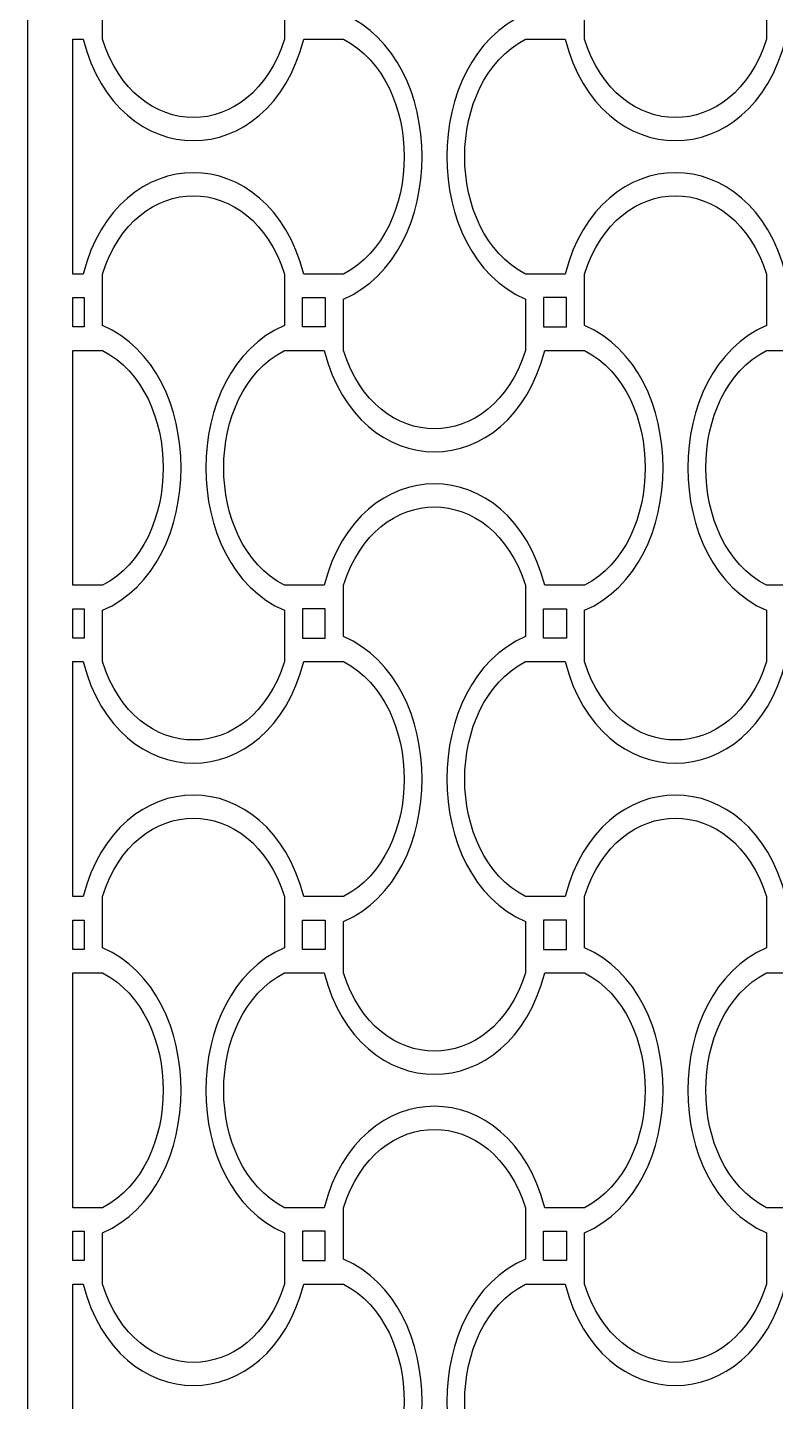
# Model space of a CAD drawing. Header units: centimetres. Extents: x -9.6 to 1.5, y -7.6 to 11.3.
# Drawn here: x -3.49 to -0.882, y 1.837 to 6.626 of the extents above; entities that cross this region are included whole.
import ezdxf

# ---------------------------------------------------------------- set-up
doc = ezdxf.new("R2010")
doc.units = ezdxf.units.CM
doc.header["$MEASUREMENT"] = 0
doc.layers.add('layer 1', color=7, linetype='Continuous')

msp = doc.modelspace()

# ---------------------------------------------------------------- linework, layer by layer
at = {"layer": 'layer 1', "color": 177}
for points, knots in [([(-3.4902, -7.58732), (-3.4902, -7.58732), (-3.4902, 11.3432), (-3.4902, 11.3432), (-3.4902, 11.3432), (-3.4902, 11.3432), (1.48758, 11.3432), (1.48758, 11.3432), (1.48758, 11.3432), (1.48758, 11.3432), (1.48758, -7.58732), (1.48758, -7.58732), (1.48758, -7.58732), (1.48758, -7.58732), (-3.4902, -7.58732), (-3.4902, -7.58732)], [0, 0, 0, 0, 0.2, 0.2, 0.2, 0.2, 0.4, 0.4, 0.4, 0.4, 0.6, 0.6, 0.6, 0.6, 1, 1, 1, 1]), ([(-3.22863, 7.9357), (-3.22863, 7.9357), (-3.22863, 7.75682), (-3.22863, 7.75682), (-3.22863, 7.75682), (-2.86351, 7.60012), (-2.86351, 6.92056), (-3.22863, 6.76387), (-3.22863, 6.76387), (-3.22863, 6.76387), (-3.22863, 6.58499), (-3.22863, 6.58499), (-3.22863, 6.58499), (-3.11493, 6.22097), (-2.70822, 6.22097), (-2.59452, 6.58499), (-2.59452, 6.58499), (-2.59452, 6.58499), (-2.59452, 6.58499), (-2.59452, 6.58499), (-2.59452, 6.58499), (-2.59452, 6.58499), (-2.59452, 6.76387), (-2.59452, 6.76387), (-2.59452, 6.76387), (-2.95965, 6.92056), (-2.95965, 7.60012), (-2.59452, 7.75682), (-2.59452, 7.75682), (-2.59452, 7.75682), (-2.59452, 7.9357), (-2.59452, 7.9357), (-2.59452, 7.9357), (-2.70822, 8.29972), (-3.11493, 8.29972), (-3.22863, 7.9357)], [0, 0, 0, 0, 0.1, 0.1, 0.1, 0.1, 0.2, 0.2, 0.2, 0.2, 0.3, 0.3, 0.3, 0.3, 0.4, 0.4, 0.4, 0.4, 0.5, 0.5, 0.5, 0.5, 0.6, 0.6, 0.6, 0.6, 0.7, 0.7, 0.7, 0.7, 0.8, 0.8, 0.8, 0.8, 1, 1, 1, 1]), ([(-1.54823, 7.9357), (-1.54823, 7.9357), (-1.54823, 7.75682), (-1.54823, 7.75682), (-1.54823, 7.75682), (-1.18311, 7.60012), (-1.18311, 6.92056), (-1.54823, 6.76387), (-1.54823, 6.76387), (-1.54823, 6.76387), (-1.54823, 6.58499), (-1.54823, 6.58499), (-1.54823, 6.58499), (-1.43453, 6.22097), (-1.02782, 6.22097), (-0.91412, 6.58499), (-0.91412, 6.58499), (-0.91412, 6.58499), (-0.91412, 6.58499), (-0.91412, 6.58499), (-0.91412, 6.58499), (-0.91412, 6.58499), (-0.91412, 6.76387), (-0.91412, 6.76387), (-0.91412, 6.76387), (-1.27925, 6.92056), (-1.27925, 7.60012), (-0.91412, 7.75682), (-0.91412, 7.75682), (-0.91412, 7.75682), (-0.91412, 7.9357), (-0.91412, 7.9357), (-0.91412, 7.9357), (-1.02782, 8.29972), (-1.43453, 8.29972), (-1.54823, 7.9357)], [0, 0, 0, 0, 0.1, 0.1, 0.1, 0.1, 0.2, 0.2, 0.2, 0.2, 0.3, 0.3, 0.3, 0.3, 0.4, 0.4, 0.4, 0.4, 0.5, 0.5, 0.5, 0.5, 0.6, 0.6, 0.6, 0.6, 0.7, 0.7, 0.7, 0.7, 0.8, 0.8, 0.8, 0.8, 1, 1, 1, 1]), ([(-1.75432, 5.50032), (-1.75432, 5.50032), (-1.75432, 5.6792), (-1.75432, 5.6792), (-1.75432, 5.6792), (-2.11945, 5.8359), (-2.11945, 6.51545), (-1.75432, 6.67216), (-1.75432, 6.67216), (-1.75432, 6.67216), (-1.75432, 6.85104), (-1.75432, 6.85104), (-1.75432, 6.85104), (-1.86802, 7.21505), (-2.27473, 7.21505), (-2.38843, 6.85104), (-2.38843, 6.85104), (-2.38843, 6.85104), (-2.38843, 6.67216), (-2.38843, 6.67216), (-2.38843, 6.67216), (-2.02331, 6.51545), (-2.02331, 5.8359), (-2.38843, 5.6792), (-2.38843, 5.6792), (-2.38843, 5.6792), (-2.38843, 5.50032), (-2.38843, 5.50032), (-2.38843, 5.50032), (-2.38843, 5.50032), (-2.38843, 5.50032), (-2.38843, 5.50032), (-2.38843, 5.50032), (-2.27473, 5.1363), (-1.86802, 5.1363), (-1.75432, 5.50032)], [0, 0, 0, 0, 0.1, 0.1, 0.1, 0.1, 0.2, 0.2, 0.2, 0.2, 0.3, 0.3, 0.3, 0.3, 0.4, 0.4, 0.4, 0.4, 0.5, 0.5, 0.5, 0.5, 0.6, 0.6, 0.6, 0.6, 0.7, 0.7, 0.7, 0.7, 0.8, 0.8, 0.8, 0.8, 1, 1, 1, 1]), ([(-3.33168, 6.58499), (-3.33168, 6.58499), (-3.33168, 5.76637), (-3.33168, 5.76637), (-3.33168, 5.76637), (-3.33168, 5.76637), (-3.29616, 5.76637), (-3.29616, 5.76637), (-3.29616, 5.76637), (-3.17477, 6.23773), (-2.64838, 6.23773), (-2.527, 5.76637), (-2.527, 5.76637), (-2.527, 5.76637), (-2.38843, 5.76637), (-2.38843, 5.76637), (-2.38843, 5.76637), (-2.10646, 5.91315), (-2.10646, 6.4382), (-2.38843, 6.58499), (-2.38843, 6.58499), (-2.38843, 6.58499), (-2.527, 6.58499), (-2.527, 6.58499), (-2.527, 6.58499), (-2.64838, 6.11362), (-3.17477, 6.11362), (-3.29616, 6.58499), (-3.29616, 6.58499), (-3.29616, 6.58499), (-3.33168, 6.58499), (-3.33168, 6.58499)], [0, 0, 0, 0, 0.1111111, 0.1111111, 0.1111111, 0.1111111, 0.2222222, 0.2222222, 0.2222222, 0.2222222, 0.3333333, 0.3333333, 0.3333333, 0.3333333, 0.4444444, 0.4444444, 0.4444444, 0.4444444, 0.5555556, 0.5555556, 0.5555556, 0.5555556, 0.6666667, 0.6666667, 0.6666667, 0.6666667, 0.7777778, 0.7777778, 0.7777778, 0.7777778, 1, 1, 1, 1]), ([(-1.75432, 5.76637), (-1.75432, 5.76637), (-1.61576, 5.76637), (-1.61576, 5.76637), (-1.61576, 5.76637), (-1.49437, 6.23773), (-0.96798, 6.23773), (-0.8466, 5.76637), (-0.8466, 5.76637), (-0.8466, 5.76637), (-0.70803, 5.76637), (-0.70803, 5.76637), (-0.70803, 5.76637), (-0.42606, 5.91315), (-0.42606, 6.4382), (-0.70803, 6.58499), (-0.70803, 6.58499), (-0.70803, 6.58499), (-0.8466, 6.58499), (-0.8466, 6.58499), (-0.8466, 6.58499), (-0.96798, 6.11362), (-1.49437, 6.11362), (-1.61576, 6.58499), (-1.61576, 6.58499), (-1.61576, 6.58499), (-1.75432, 6.58499), (-1.75432, 6.58499), (-1.75432, 6.58499), (-1.75432, 6.58499), (-1.75432, 6.58499), (-1.75432, 6.58499), (-1.75432, 6.58499), (-2.03629, 6.4382), (-2.03629, 5.91315), (-1.75432, 5.76637)], [0, 0, 0, 0, 0.1, 0.1, 0.1, 0.1, 0.2, 0.2, 0.2, 0.2, 0.3, 0.3, 0.3, 0.3, 0.4, 0.4, 0.4, 0.4, 0.5, 0.5, 0.5, 0.5, 0.6, 0.6, 0.6, 0.6, 0.7, 0.7, 0.7, 0.7, 0.8, 0.8, 0.8, 0.8, 1, 1, 1, 1]), ([(-3.22863, 5.76637), (-3.22863, 5.76637), (-3.22863, 5.58749), (-3.22863, 5.58749), (-3.22863, 5.58749), (-2.86351, 5.43079), (-2.86351, 4.75123), (-3.22863, 4.59453), (-3.22863, 4.59453), (-3.22863, 4.59453), (-3.22863, 4.41565), (-3.22863, 4.41565), (-3.22863, 4.41565), (-3.11493, 4.05163), (-2.70822, 4.05164), (-2.59452, 4.41565), (-2.59452, 4.41565), (-2.59452, 4.41565), (-2.59452, 4.41565), (-2.59452, 4.41565), (-2.59452, 4.41565), (-2.59452, 4.41565), (-2.59452, 4.59453), (-2.59452, 4.59453), (-2.59452, 4.59453), (-2.95965, 4.75123), (-2.95965, 5.43079), (-2.59452, 5.58749), (-2.59452, 5.58749), (-2.59452, 5.58749), (-2.59452, 5.76637), (-2.59452, 5.76637), (-2.59452, 5.76637), (-2.70822, 6.13038), (-3.11493, 6.13038), (-3.22863, 5.76637)], [0, 0, 0, 0, 0.1, 0.1, 0.1, 0.1, 0.2, 0.2, 0.2, 0.2, 0.3, 0.3, 0.3, 0.3, 0.4, 0.4, 0.4, 0.4, 0.5, 0.5, 0.5, 0.5, 0.6, 0.6, 0.6, 0.6, 0.7, 0.7, 0.7, 0.7, 0.8, 0.8, 0.8, 0.8, 1, 1, 1, 1]), ([(-1.54823, 5.76637), (-1.54823, 5.76637), (-1.54823, 5.58749), (-1.54823, 5.58749), (-1.54823, 5.58749), (-1.18311, 5.43079), (-1.18311, 4.75123), (-1.54823, 4.59453), (-1.54823, 4.59453), (-1.54823, 4.59453), (-1.54823, 4.41565), (-1.54823, 4.41565), (-1.54823, 4.41565), (-1.43453, 4.05163), (-1.02782, 4.05164), (-0.91412, 4.41565), (-0.91412, 4.41565), (-0.91412, 4.41565), (-0.91412, 4.41565), (-0.91412, 4.41565), (-0.91412, 4.41565), (-0.91412, 4.41565), (-0.91412, 4.59453), (-0.91412, 4.59453), (-0.91412, 4.59453), (-1.27925, 4.75123), (-1.27925, 5.43079), (-0.91412, 5.58749), (-0.91412, 5.58749), (-0.91412, 5.58749), (-0.91412, 5.76637), (-0.91412, 5.76637), (-0.91412, 5.76637), (-1.02782, 6.13038), (-1.43453, 6.13038), (-1.54823, 5.76637)], [0, 0, 0, 0, 0.1, 0.1, 0.1, 0.1, 0.2, 0.2, 0.2, 0.2, 0.3, 0.3, 0.3, 0.3, 0.4, 0.4, 0.4, 0.4, 0.5, 0.5, 0.5, 0.5, 0.6, 0.6, 0.6, 0.6, 0.7, 0.7, 0.7, 0.7, 0.8, 0.8, 0.8, 0.8, 1, 1, 1, 1]), ([(-3.33168, 5.68451), (-3.33168, 5.68451), (-3.33168, 5.58218), (-3.33168, 5.58218), (-3.33168, 5.58218), (-3.33168, 5.58218), (-3.29204, 5.58218), (-3.29204, 5.58218), (-3.29204, 5.58218), (-3.29204, 5.58218), (-3.29204, 5.68451), (-3.29204, 5.68451), (-3.29204, 5.68451), (-3.29204, 5.68451), (-3.33168, 5.68451), (-3.33168, 5.68451)], [0, 0, 0, 0, 0.2, 0.2, 0.2, 0.2, 0.4, 0.4, 0.4, 0.4, 0.6, 0.6, 0.6, 0.6, 1, 1, 1, 1]), ([(-2.53111, 5.68451), (-2.53111, 5.68451), (-2.53111, 5.58218), (-2.53111, 5.58218), (-2.53111, 5.58218), (-2.53111, 5.58218), (-2.45184, 5.58218), (-2.45184, 5.58218), (-2.45184, 5.58218), (-2.45184, 5.58218), (-2.45184, 5.68451), (-2.45184, 5.68451), (-2.45184, 5.68451), (-2.45184, 5.68451), (-2.53111, 5.68451), (-2.53111, 5.68451)], [0, 0, 0, 0, 0.2, 0.2, 0.2, 0.2, 0.4, 0.4, 0.4, 0.4, 0.6, 0.6, 0.6, 0.6, 1, 1, 1, 1]), ([(-1.69091, 5.58218), (-1.69091, 5.58218), (-1.69091, 5.68451), (-1.69091, 5.68451), (-1.69091, 5.68451), (-1.69091, 5.68451), (-1.61164, 5.68451), (-1.61164, 5.68451), (-1.61164, 5.68451), (-1.61164, 5.68451), (-1.61164, 5.58218), (-1.61164, 5.58218), (-1.61164, 5.58218), (-1.61164, 5.58218), (-1.69091, 5.58218), (-1.69091, 5.58218)], [0, 0, 0, 0, 0.2, 0.2, 0.2, 0.2, 0.4, 0.4, 0.4, 0.4, 0.6, 0.6, 0.6, 0.6, 1, 1, 1, 1]), ([(-3.33168, 5.50032), (-3.33168, 5.50032), (-3.33168, 4.6817), (-3.33168, 4.6817), (-3.33168, 4.6817), (-3.33168, 4.6817), (-3.22863, 4.6817), (-3.22863, 4.6817), (-3.22863, 4.6817), (-2.94666, 4.82849), (-2.94666, 5.35353), (-3.22863, 5.50032), (-3.22863, 5.50032), (-3.22863, 5.50032), (-3.33168, 5.50032), (-3.33168, 5.50032)], [0, 0, 0, 0, 0.2, 0.2, 0.2, 0.2, 0.4, 0.4, 0.4, 0.4, 0.6, 0.6, 0.6, 0.6, 1, 1, 1, 1]), ([(-1.54823, 5.50032), (-1.54823, 5.50032), (-1.6868, 5.50032), (-1.6868, 5.50032), (-1.6868, 5.50032), (-1.80818, 5.02895), (-2.33457, 5.02895), (-2.45596, 5.50032), (-2.45596, 5.50032), (-2.45596, 5.50032), (-2.59452, 5.50032), (-2.59452, 5.50032), (-2.59452, 5.50032), (-2.87649, 5.35353), (-2.87649, 4.82849), (-2.59452, 4.6817), (-2.59452, 4.6817), (-2.59452, 4.6817), (-2.59452, 4.6817), (-2.59452, 4.6817), (-2.59452, 4.6817), (-2.59452, 4.6817), (-2.45596, 4.6817), (-2.45596, 4.6817), (-2.45596, 4.6817), (-2.33457, 5.15307), (-1.80818, 5.15307), (-1.6868, 4.6817), (-1.6868, 4.6817), (-1.6868, 4.6817), (-1.54823, 4.6817), (-1.54823, 4.6817), (-1.54823, 4.6817), (-1.26626, 4.82849), (-1.26626, 5.35353), (-1.54823, 5.50032)], [0, 0, 0, 0, 0.1, 0.1, 0.1, 0.1, 0.2, 0.2, 0.2, 0.2, 0.3, 0.3, 0.3, 0.3, 0.4, 0.4, 0.4, 0.4, 0.5, 0.5, 0.5, 0.5, 0.6, 0.6, 0.6, 0.6, 0.7, 0.7, 0.7, 0.7, 0.8, 0.8, 0.8, 0.8, 1, 1, 1, 1]), ([(0.13217, 5.50032), (0.13217, 5.50032), (-0.0064, 5.50032), (-0.0064, 5.50032), (-0.0064, 5.50032), (-0.12778, 5.02895), (-0.65417, 5.02895), (-0.77556, 5.50032), (-0.77556, 5.50032), (-0.77556, 5.50032), (-0.91412, 5.50032), (-0.91412, 5.50032), (-0.91412, 5.50032), (-1.19609, 5.35353), (-1.19609, 4.82849), (-0.91412, 4.6817), (-0.91412, 4.6817), (-0.91412, 4.6817), (-0.91412, 4.6817), (-0.91412, 4.6817), (-0.91412, 4.6817), (-0.91412, 4.6817), (-0.77556, 4.6817), (-0.77556, 4.6817), (-0.77556, 4.6817), (-0.65417, 5.15307), (-0.12778, 5.15307), (-0.0064, 4.6817), (-0.0064, 4.6817), (-0.0064, 4.6817), (0.13217, 4.6817), (0.13217, 4.6817), (0.13217, 4.6817), (0.41414, 4.82849), (0.41414, 5.35353), (0.13217, 5.50032)], [0, 0, 0, 0, 0.1, 0.1, 0.1, 0.1, 0.2, 0.2, 0.2, 0.2, 0.3, 0.3, 0.3, 0.3, 0.4, 0.4, 0.4, 0.4, 0.5, 0.5, 0.5, 0.5, 0.6, 0.6, 0.6, 0.6, 0.7, 0.7, 0.7, 0.7, 0.8, 0.8, 0.8, 0.8, 1, 1, 1, 1]), ([(-1.75432, 3.33098), (-1.75432, 3.33098), (-1.75432, 3.50986), (-1.75432, 3.50986), (-1.75432, 3.50986), (-2.11945, 3.66656), (-2.11945, 4.34612), (-1.75432, 4.50282), (-1.75432, 4.50282), (-1.75432, 4.50282), (-1.75432, 4.6817), (-1.75432, 4.6817), (-1.75432, 4.6817), (-1.86802, 5.04571), (-2.27473, 5.04572), (-2.38843, 4.6817), (-2.38843, 4.6817), (-2.38843, 4.6817), (-2.38843, 4.50282), (-2.38843, 4.50282), (-2.38843, 4.50282), (-2.02331, 4.34612), (-2.02331, 3.66656), (-2.38843, 3.50986), (-2.38843, 3.50986), (-2.38843, 3.50986), (-2.38843, 3.33098), (-2.38843, 3.33098), (-2.38843, 3.33098), (-2.38843, 3.33098), (-2.38843, 3.33098), (-2.38843, 3.33098), (-2.38843, 3.33098), (-2.27473, 2.96697), (-1.86802, 2.96697), (-1.75432, 3.33098)], [0, 0, 0, 0, 0.1, 0.1, 0.1, 0.1, 0.2, 0.2, 0.2, 0.2, 0.3, 0.3, 0.3, 0.3, 0.4, 0.4, 0.4, 0.4, 0.5, 0.5, 0.5, 0.5, 0.6, 0.6, 0.6, 0.6, 0.7, 0.7, 0.7, 0.7, 0.8, 0.8, 0.8, 0.8, 1, 1, 1, 1]), ([(-3.33168, 4.59984), (-3.33168, 4.59984), (-3.33168, 4.49751), (-3.33168, 4.49751), (-3.33168, 4.49751), (-3.33168, 4.49751), (-3.29204, 4.49751), (-3.29204, 4.49751), (-3.29204, 4.49751), (-3.29204, 4.49751), (-3.29204, 4.59984), (-3.29204, 4.59984), (-3.29204, 4.59984), (-3.29204, 4.59984), (-3.33168, 4.59984), (-3.33168, 4.59984)], [0, 0, 0, 0, 0.2, 0.2, 0.2, 0.2, 0.4, 0.4, 0.4, 0.4, 0.6, 0.6, 0.6, 0.6, 1, 1, 1, 1]), ([(-2.45184, 4.59984), (-2.45184, 4.59984), (-2.45184, 4.49751), (-2.45184, 4.49751), (-2.45184, 4.49751), (-2.45184, 4.49751), (-2.53111, 4.49751), (-2.53111, 4.49751), (-2.53111, 4.49751), (-2.53111, 4.49751), (-2.53111, 4.59984), (-2.53111, 4.59984), (-2.53111, 4.59984), (-2.53111, 4.59984), (-2.45184, 4.59984), (-2.45184, 4.59984)], [0, 0, 0, 0, 0.2, 0.2, 0.2, 0.2, 0.4, 0.4, 0.4, 0.4, 0.6, 0.6, 0.6, 0.6, 1, 1, 1, 1]), ([(-1.61164, 4.59984), (-1.61164, 4.59984), (-1.69091, 4.59984), (-1.69091, 4.59984), (-1.69091, 4.59984), (-1.69091, 4.59984), (-1.69091, 4.49751), (-1.69091, 4.49751), (-1.69091, 4.49751), (-1.69091, 4.49751), (-1.61164, 4.49751), (-1.61164, 4.49751), (-1.61164, 4.49751), (-1.61164, 4.49751), (-1.61164, 4.59984), (-1.61164, 4.59984)], [0, 0, 0, 0, 0.2, 0.2, 0.2, 0.2, 0.4, 0.4, 0.4, 0.4, 0.6, 0.6, 0.6, 0.6, 1, 1, 1, 1]), ([(-3.33168, 4.41565), (-3.33168, 4.41565), (-3.33168, 3.59703), (-3.33168, 3.59703), (-3.33168, 3.59703), (-3.33168, 3.59703), (-3.29616, 3.59703), (-3.29616, 3.59703), (-3.29616, 3.59703), (-3.17477, 4.0684), (-2.64838, 4.0684), (-2.527, 3.59703), (-2.527, 3.59703), (-2.527, 3.59703), (-2.38843, 3.59703), (-2.38843, 3.59703), (-2.38843, 3.59703), (-2.10646, 3.74382), (-2.10646, 4.26886), (-2.38843, 4.41565), (-2.38843, 4.41565), (-2.38843, 4.41565), (-2.527, 4.41565), (-2.527, 4.41565), (-2.527, 4.41565), (-2.64838, 3.94428), (-3.17477, 3.94428), (-3.29616, 4.41565), (-3.29616, 4.41565), (-3.29616, 4.41565), (-3.33168, 4.41565), (-3.33168, 4.41565)], [0, 0, 0, 0, 0.1111111, 0.1111111, 0.1111111, 0.1111111, 0.2222222, 0.2222222, 0.2222222, 0.2222222, 0.3333333, 0.3333333, 0.3333333, 0.3333333, 0.4444444, 0.4444444, 0.4444444, 0.4444444, 0.5555556, 0.5555556, 0.5555556, 0.5555556, 0.6666667, 0.6666667, 0.6666667, 0.6666667, 0.7777778, 0.7777778, 0.7777778, 0.7777778, 1, 1, 1, 1]), ([(-1.75432, 3.59703), (-1.75432, 3.59703), (-1.61576, 3.59703), (-1.61576, 3.59703), (-1.61576, 3.59703), (-1.49437, 4.0684), (-0.96798, 4.0684), (-0.8466, 3.59703), (-0.8466, 3.59703), (-0.8466, 3.59703), (-0.70803, 3.59703), (-0.70803, 3.59703), (-0.70803, 3.59703), (-0.42606, 3.74382), (-0.42606, 4.26886), (-0.70803, 4.41565), (-0.70803, 4.41565), (-0.70803, 4.41565), (-0.8466, 4.41565), (-0.8466, 4.41565), (-0.8466, 4.41565), (-0.96798, 3.94428), (-1.49437, 3.94428), (-1.61576, 4.41565), (-1.61576, 4.41565), (-1.61576, 4.41565), (-1.75432, 4.41565), (-1.75432, 4.41565), (-1.75432, 4.41565), (-1.75432, 4.41565), (-1.75432, 4.41565), (-1.75432, 4.41565), (-1.75432, 4.41565), (-2.03629, 4.26886), (-2.03629, 3.74382), (-1.75432, 3.59703)], [0, 0, 0, 0, 0.1, 0.1, 0.1, 0.1, 0.2, 0.2, 0.2, 0.2, 0.3, 0.3, 0.3, 0.3, 0.4, 0.4, 0.4, 0.4, 0.5, 0.5, 0.5, 0.5, 0.6, 0.6, 0.6, 0.6, 0.7, 0.7, 0.7, 0.7, 0.8, 0.8, 0.8, 0.8, 1, 1, 1, 1]), ([(-3.22863, 3.59703), (-3.22863, 3.59703), (-3.22863, 3.41815), (-3.22863, 3.41815), (-3.22863, 3.41815), (-2.86351, 3.26145), (-2.86351, 2.5819), (-3.22863, 2.42519), (-3.22863, 2.42519), (-3.22863, 2.42519), (-3.22863, 2.24631), (-3.22863, 2.24631), (-3.22863, 2.24631), (-3.11493, 1.8823), (-2.70822, 1.8823), (-2.59452, 2.24631), (-2.59452, 2.24631), (-2.59452, 2.24631), (-2.59452, 2.24631), (-2.59452, 2.24631), (-2.59452, 2.24631), (-2.59452, 2.24631), (-2.59452, 2.42519), (-2.59452, 2.42519), (-2.59452, 2.42519), (-2.95965, 2.5819), (-2.95965, 3.26145), (-2.59452, 3.41815), (-2.59452, 3.41815), (-2.59452, 3.41815), (-2.59452, 3.59703), (-2.59452, 3.59703), (-2.59452, 3.59703), (-2.70822, 3.96105), (-3.11493, 3.96105), (-3.22863, 3.59703)], [0, 0, 0, 0, 0.1, 0.1, 0.1, 0.1, 0.2, 0.2, 0.2, 0.2, 0.3, 0.3, 0.3, 0.3, 0.4, 0.4, 0.4, 0.4, 0.5, 0.5, 0.5, 0.5, 0.6, 0.6, 0.6, 0.6, 0.7, 0.7, 0.7, 0.7, 0.8, 0.8, 0.8, 0.8, 1, 1, 1, 1]), ([(-1.54823, 3.59703), (-1.54823, 3.59703), (-1.54823, 3.41815), (-1.54823, 3.41815), (-1.54823, 3.41815), (-1.18311, 3.26145), (-1.18311, 2.58189), (-1.54823, 2.42519), (-1.54823, 2.42519), (-1.54823, 2.42519), (-1.54823, 2.24631), (-1.54823, 2.24631), (-1.54823, 2.24631), (-1.43453, 1.8823), (-1.02782, 1.8823), (-0.91412, 2.24631), (-0.91412, 2.24631), (-0.91412, 2.24631), (-0.91412, 2.24631), (-0.91412, 2.24631), (-0.91412, 2.24631), (-0.91412, 2.24631), (-0.91412, 2.42519), (-0.91412, 2.42519), (-0.91412, 2.42519), (-1.27925, 2.5819), (-1.27925, 3.26145), (-0.91412, 3.41815), (-0.91412, 3.41815), (-0.91412, 3.41815), (-0.91412, 3.59703), (-0.91412, 3.59703), (-0.91412, 3.59703), (-1.02782, 3.96105), (-1.43453, 3.96105), (-1.54823, 3.59703)], [0, 0, 0, 0, 0.1, 0.1, 0.1, 0.1, 0.2, 0.2, 0.2, 0.2, 0.3, 0.3, 0.3, 0.3, 0.4, 0.4, 0.4, 0.4, 0.5, 0.5, 0.5, 0.5, 0.6, 0.6, 0.6, 0.6, 0.7, 0.7, 0.7, 0.7, 0.8, 0.8, 0.8, 0.8, 1, 1, 1, 1]), ([(-3.33168, 3.51517), (-3.33168, 3.51517), (-3.33168, 3.41284), (-3.33168, 3.41284), (-3.33168, 3.41284), (-3.33168, 3.41284), (-3.29204, 3.41284), (-3.29204, 3.41284), (-3.29204, 3.41284), (-3.29204, 3.41284), (-3.29204, 3.51517), (-3.29204, 3.51517), (-3.29204, 3.51517), (-3.29204, 3.51517), (-3.33168, 3.51517), (-3.33168, 3.51517)], [0, 0, 0, 0, 0.2, 0.2, 0.2, 0.2, 0.4, 0.4, 0.4, 0.4, 0.6, 0.6, 0.6, 0.6, 1, 1, 1, 1]), ([(-2.53111, 3.51517), (-2.53111, 3.51517), (-2.53111, 3.41284), (-2.53111, 3.41284), (-2.53111, 3.41284), (-2.53111, 3.41284), (-2.45184, 3.41284), (-2.45184, 3.41284), (-2.45184, 3.41284), (-2.45184, 3.41284), (-2.45184, 3.51517), (-2.45184, 3.51517), (-2.45184, 3.51517), (-2.45184, 3.51517), (-2.53111, 3.51517), (-2.53111, 3.51517)], [0, 0, 0, 0, 0.2, 0.2, 0.2, 0.2, 0.4, 0.4, 0.4, 0.4, 0.6, 0.6, 0.6, 0.6, 1, 1, 1, 1]), ([(-1.69091, 3.41284), (-1.69091, 3.41284), (-1.69091, 3.51517), (-1.69091, 3.51517), (-1.69091, 3.51517), (-1.69091, 3.51517), (-1.61164, 3.51517), (-1.61164, 3.51517), (-1.61164, 3.51517), (-1.61164, 3.51517), (-1.61164, 3.41284), (-1.61164, 3.41284), (-1.61164, 3.41284), (-1.61164, 3.41284), (-1.69091, 3.41284), (-1.69091, 3.41284)], [0, 0, 0, 0, 0.2, 0.2, 0.2, 0.2, 0.4, 0.4, 0.4, 0.4, 0.6, 0.6, 0.6, 0.6, 1, 1, 1, 1]), ([(-3.33168, 3.33098), (-3.33168, 3.33098), (-3.33168, 2.51236), (-3.33168, 2.51236), (-3.33168, 2.51236), (-3.33168, 2.51236), (-3.22863, 2.51236), (-3.22863, 2.51236), (-3.22863, 2.51236), (-2.94666, 2.65915), (-2.94666, 3.1842), (-3.22863, 3.33098), (-3.22863, 3.33098), (-3.22863, 3.33098), (-3.33168, 3.33098), (-3.33168, 3.33098)], [0, 0, 0, 0, 0.2, 0.2, 0.2, 0.2, 0.4, 0.4, 0.4, 0.4, 0.6, 0.6, 0.6, 0.6, 1, 1, 1, 1]), ([(-1.54823, 3.33098), (-1.54823, 3.33098), (-1.6868, 3.33098), (-1.6868, 3.33098), (-1.6868, 3.33098), (-1.80818, 2.85962), (-2.33457, 2.85962), (-2.45596, 3.33098), (-2.45596, 3.33098), (-2.45596, 3.33098), (-2.59452, 3.33098), (-2.59452, 3.33098), (-2.59452, 3.33098), (-2.87649, 3.1842), (-2.87649, 2.65915), (-2.59452, 2.51236), (-2.59452, 2.51236), (-2.59452, 2.51236), (-2.59452, 2.51236), (-2.59452, 2.51236), (-2.59452, 2.51236), (-2.59452, 2.51236), (-2.45596, 2.51236), (-2.45596, 2.51236), (-2.45596, 2.51236), (-2.33457, 2.98373), (-1.80818, 2.98373), (-1.6868, 2.51236), (-1.6868, 2.51236), (-1.6868, 2.51236), (-1.54823, 2.51236), (-1.54823, 2.51236), (-1.54823, 2.51236), (-1.26626, 2.65915), (-1.26626, 3.1842), (-1.54823, 3.33098)], [0, 0, 0, 0, 0.1, 0.1, 0.1, 0.1, 0.2, 0.2, 0.2, 0.2, 0.3, 0.3, 0.3, 0.3, 0.4, 0.4, 0.4, 0.4, 0.5, 0.5, 0.5, 0.5, 0.6, 0.6, 0.6, 0.6, 0.7, 0.7, 0.7, 0.7, 0.8, 0.8, 0.8, 0.8, 1, 1, 1, 1]), ([(0.13217, 3.33098), (0.13217, 3.33098), (-0.0064, 3.33098), (-0.0064, 3.33098), (-0.0064, 3.33098), (-0.12778, 2.85962), (-0.65417, 2.85962), (-0.77556, 3.33098), (-0.77556, 3.33098), (-0.77556, 3.33098), (-0.91412, 3.33098), (-0.91412, 3.33098), (-0.91412, 3.33098), (-1.19609, 3.1842), (-1.19609, 2.65915), (-0.91412, 2.51236), (-0.91412, 2.51236), (-0.91412, 2.51236), (-0.91412, 2.51236), (-0.91412, 2.51236), (-0.91412, 2.51236), (-0.91412, 2.51236), (-0.77556, 2.51236), (-0.77556, 2.51236), (-0.77556, 2.51236), (-0.65417, 2.98373), (-0.12778, 2.98373), (-0.0064, 2.51236), (-0.0064, 2.51236), (-0.0064, 2.51236), (0.13217, 2.51236), (0.13217, 2.51236), (0.13217, 2.51236), (0.41414, 2.65915), (0.41414, 3.1842), (0.13217, 3.33098)], [0, 0, 0, 0, 0.1, 0.1, 0.1, 0.1, 0.2, 0.2, 0.2, 0.2, 0.3, 0.3, 0.3, 0.3, 0.4, 0.4, 0.4, 0.4, 0.5, 0.5, 0.5, 0.5, 0.6, 0.6, 0.6, 0.6, 0.7, 0.7, 0.7, 0.7, 0.8, 0.8, 0.8, 0.8, 1, 1, 1, 1]), ([(-1.75432, 1.16165), (-1.75432, 1.16165), (-1.75432, 1.34053), (-1.75432, 1.34053), (-1.75432, 1.34053), (-2.11945, 1.49723), (-2.11945, 2.17678), (-1.75432, 2.33348), (-1.75432, 2.33348), (-1.75432, 2.33348), (-1.75432, 2.51236), (-1.75432, 2.51236), (-1.75432, 2.51236), (-1.86802, 2.87638), (-2.27473, 2.87638), (-2.38843, 2.51236), (-2.38843, 2.51236), (-2.38843, 2.51236), (-2.38843, 2.33348), (-2.38843, 2.33348), (-2.38843, 2.33348), (-2.02331, 2.17678), (-2.02331, 1.49723), (-2.38843, 1.34053), (-2.38843, 1.34053), (-2.38843, 1.34053), (-2.38843, 1.16165), (-2.38843, 1.16165), (-2.38843, 1.16165), (-2.38843, 1.16165), (-2.38843, 1.16165), (-2.38843, 1.16165), (-2.38843, 1.16165), (-2.27473, 0.79763), (-1.86802, 0.79763), (-1.75432, 1.16165)], [0, 0, 0, 0, 0.1, 0.1, 0.1, 0.1, 0.2, 0.2, 0.2, 0.2, 0.3, 0.3, 0.3, 0.3, 0.4, 0.4, 0.4, 0.4, 0.5, 0.5, 0.5, 0.5, 0.6, 0.6, 0.6, 0.6, 0.7, 0.7, 0.7, 0.7, 0.8, 0.8, 0.8, 0.8, 1, 1, 1, 1]), ([(-3.33168, 2.4305), (-3.33168, 2.4305), (-3.33168, 2.32818), (-3.33168, 2.32818), (-3.33168, 2.32818), (-3.33168, 2.32818), (-3.29204, 2.32818), (-3.29204, 2.32818), (-3.29204, 2.32818), (-3.29204, 2.32818), (-3.29204, 2.4305), (-3.29204, 2.4305), (-3.29204, 2.4305), (-3.29204, 2.4305), (-3.33168, 2.4305), (-3.33168, 2.4305)], [0, 0, 0, 0, 0.2, 0.2, 0.2, 0.2, 0.4, 0.4, 0.4, 0.4, 0.6, 0.6, 0.6, 0.6, 1, 1, 1, 1]), ([(-2.45184, 2.4305), (-2.45184, 2.4305), (-2.45184, 2.32818), (-2.45184, 2.32818), (-2.45184, 2.32818), (-2.45184, 2.32818), (-2.53111, 2.32818), (-2.53111, 2.32818), (-2.53111, 2.32818), (-2.53111, 2.32818), (-2.53111, 2.4305), (-2.53111, 2.4305), (-2.53111, 2.4305), (-2.53111, 2.4305), (-2.45184, 2.4305), (-2.45184, 2.4305)], [0, 0, 0, 0, 0.2, 0.2, 0.2, 0.2, 0.4, 0.4, 0.4, 0.4, 0.6, 0.6, 0.6, 0.6, 1, 1, 1, 1]), ([(-1.61164, 2.4305), (-1.61164, 2.4305), (-1.69091, 2.4305), (-1.69091, 2.4305), (-1.69091, 2.4305), (-1.69091, 2.4305), (-1.69091, 2.32818), (-1.69091, 2.32818), (-1.69091, 2.32818), (-1.69091, 2.32818), (-1.61164, 2.32818), (-1.61164, 2.32818), (-1.61164, 2.32818), (-1.61164, 2.32818), (-1.61164, 2.4305), (-1.61164, 2.4305)], [0, 0, 0, 0, 0.2, 0.2, 0.2, 0.2, 0.4, 0.4, 0.4, 0.4, 0.6, 0.6, 0.6, 0.6, 1, 1, 1, 1]), ([(-3.33168, 2.24631), (-3.33168, 2.24631), (-3.33168, 1.4277), (-3.33168, 1.4277), (-3.33168, 1.4277), (-3.33168, 1.4277), (-3.29616, 1.4277), (-3.29616, 1.4277), (-3.29616, 1.4277), (-3.17477, 1.89906), (-2.64838, 1.89906), (-2.527, 1.4277), (-2.527, 1.4277), (-2.527, 1.4277), (-2.38843, 1.4277), (-2.38843, 1.4277), (-2.38843, 1.4277), (-2.10646, 1.57448), (-2.10646, 2.09953), (-2.38843, 2.24631), (-2.38843, 2.24631), (-2.38843, 2.24631), (-2.527, 2.24631), (-2.527, 2.24631), (-2.527, 2.24631), (-2.64838, 1.77495), (-3.17477, 1.77495), (-3.29616, 2.24631), (-3.29616, 2.24631), (-3.29616, 2.24631), (-3.33168, 2.24631), (-3.33168, 2.24631)], [0, 0, 0, 0, 0.1111111, 0.1111111, 0.1111111, 0.1111111, 0.2222222, 0.2222222, 0.2222222, 0.2222222, 0.3333333, 0.3333333, 0.3333333, 0.3333333, 0.4444444, 0.4444444, 0.4444444, 0.4444444, 0.5555556, 0.5555556, 0.5555556, 0.5555556, 0.6666667, 0.6666667, 0.6666667, 0.6666667, 0.7777778, 0.7777778, 0.7777778, 0.7777778, 1, 1, 1, 1]), ([(-1.75432, 1.4277), (-1.75432, 1.4277), (-1.61576, 1.4277), (-1.61576, 1.4277), (-1.61576, 1.4277), (-1.49437, 1.89906), (-0.96798, 1.89906), (-0.8466, 1.4277), (-0.8466, 1.4277), (-0.8466, 1.4277), (-0.70803, 1.4277), (-0.70803, 1.4277), (-0.70803, 1.4277), (-0.42606, 1.57448), (-0.42606, 2.09953), (-0.70803, 2.24631), (-0.70803, 2.24631), (-0.70803, 2.24631), (-0.8466, 2.24631), (-0.8466, 2.24631), (-0.8466, 2.24631), (-0.96798, 1.77495), (-1.49437, 1.77495), (-1.61576, 2.24631), (-1.61576, 2.24631), (-1.61576, 2.24631), (-1.75432, 2.24631), (-1.75432, 2.24631), (-1.75432, 2.24631), (-1.75432, 2.24631), (-1.75432, 2.24631), (-1.75432, 2.24631), (-1.75432, 2.24631), (-2.03629, 2.09953), (-2.03629, 1.57448), (-1.75432, 1.4277)], [0, 0, 0, 0, 0.1, 0.1, 0.1, 0.1, 0.2, 0.2, 0.2, 0.2, 0.3, 0.3, 0.3, 0.3, 0.4, 0.4, 0.4, 0.4, 0.5, 0.5, 0.5, 0.5, 0.6, 0.6, 0.6, 0.6, 0.7, 0.7, 0.7, 0.7, 0.8, 0.8, 0.8, 0.8, 1, 1, 1, 1])]:
    msp.add_open_spline(points, degree=3, knots=knots, dxfattribs=at)

doc.saveas('drawing.dxf')
